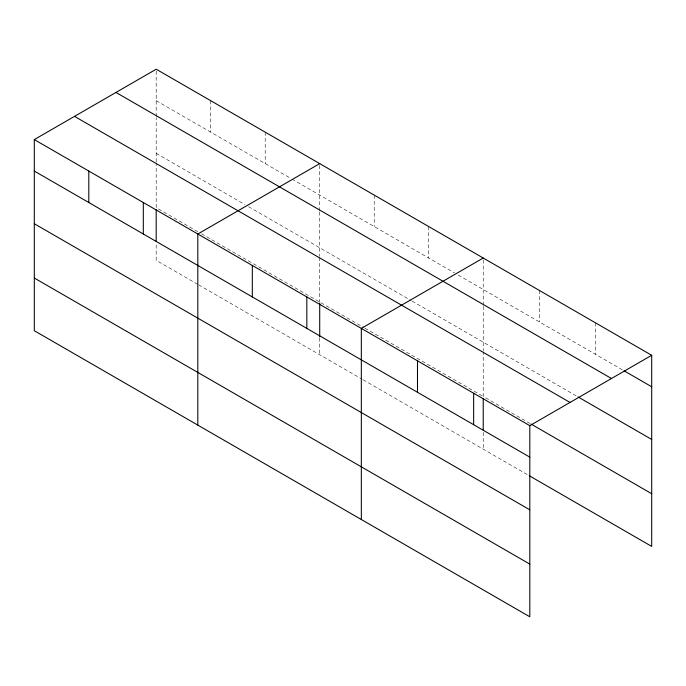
<?xml version="1.0" encoding="UTF-8"?>
<svg xmlns="http://www.w3.org/2000/svg" width="686" height="686" viewBox="0 0 686 686"><rect width="100%" height="100%" fill="white"/><g stroke="black" fill="none" stroke-linecap="round" stroke-linejoin="round"><path stroke-width="0.51" stroke-dasharray="3.43 2.57" d="M156.194 161.879L156.194 117.538M156.194 116.483L156.194 69.217M319.71 211.948L319.71 256.29M319.71 210.894L319.71 163.62M483.227 306.35L483.227 350.692M483.227 305.296L483.227 258.022M156.194 100.679L291.07 178.549M291.996 179.08L454.586 272.959M458.282 275.086L623.162 370.277M156.194 153.364L244.885 204.565M248.581 206.7L411.171 300.571M412.097 301.111L577.132 396.388M197.765 231.654L156.194 207.652L156.194 162.942M201.461 233.78L364.052 327.651M364.978 328.191L482.301 395.925M530.184 423.562L483.227 396.457L483.227 351.755M197.765 284.338L156.194 260.337L156.194 243.479M198.691 284.87L362.208 379.272M363.134 379.804L528.34 475.192M595.542 322.866L595.542 354.336M539.385 290.444L539.385 321.914M483.227 432.283L483.227 449.141M428.724 226.552L428.724 258.022M374.222 195.09L374.222 226.552M319.71 257.353L319.71 302.054M319.71 337.881L319.71 354.739M265.208 132.149L265.208 163.62M210.705 100.679L210.705 132.149"/><path stroke-width="1.03" d="M529.806 509.818L529.806 425.663L34.3 139.592L34.3 330.712L529.806 616.783L529.806 509.818L34.3 223.739M529.258 475.724L651.7 546.408L651.7 355.288L156.194 69.217L34.3 139.592M319.71 163.62L197.817 233.995L197.817 425.114M483.227 258.022L361.333 328.397L361.333 519.516M529.806 425.663L651.7 355.288M624.08 370.809L651.7 386.758M115.968 92.439L611.475 378.518M578.049 396.92L651.7 439.443M74.525 116.363L570.032 402.442M531.101 424.094L651.7 493.723M34.3 171.054L529.806 457.133M34.3 278.027L529.806 564.098M483.227 398.566L483.227 430.173M473.649 393.241L473.649 424.711M417.491 360.819L417.491 392.289M319.71 303.109L319.71 336.826M306.831 296.935L306.831 328.397M252.319 265.465L252.319 296.927M156.194 209.753L156.194 241.369M143.314 202.524L143.314 233.995M88.803 171.054L88.803 202.524"/></g></svg>
